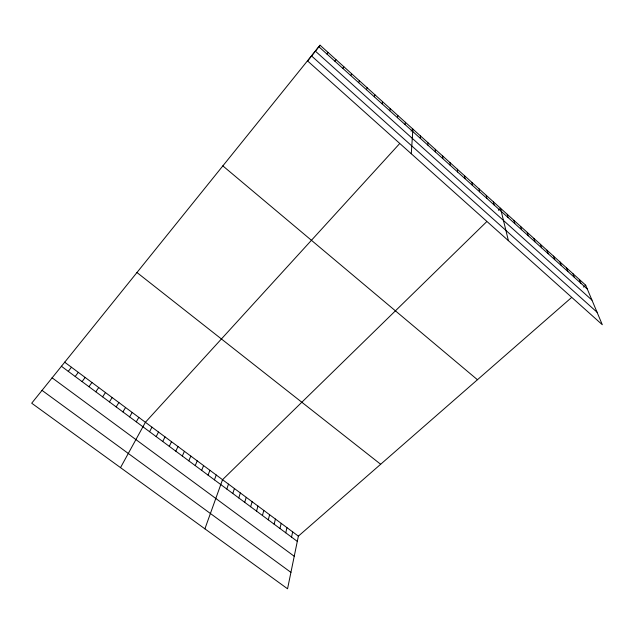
<?xml version="1.0" encoding="UTF-8"?>
<svg xmlns="http://www.w3.org/2000/svg" width="634" height="634" viewBox="0 0 634 634"><rect width="100%" height="100%" fill="white"/><g stroke="black" fill="none" stroke-linecap="round" stroke-linejoin="round"><path stroke-width="0.95" d="M420.318 138.323L420.39 135.858M411.276 153.753L412.9 129.09L411.038 131.127M405.126 124.613L405.372 122.291M397.478 117.71L397.803 115.451M389.791 110.768L390.195 108.58M571.274 297.774L298.376 536.134L287.551 588.788L31.7 403.208L320.051 45.212L585.681 285.189L602.3 324.711L307.641 60.999L320.051 45.212M291.545 537.093L292.67 531.886M285.76 532.806L286.94 527.623M382.064 103.802L382.556 101.678M279.959 528.502L281.187 523.343M274.142 524.175L275.418 519.048M268.293 519.84L269.624 514.737M262.428 515.49L263.807 510.41M256.548 511.115L257.975 506.067M374.298 96.788L374.876 94.743M250.636 506.732L252.126 501.716M244.708 502.334L246.246 497.341M238.764 497.912L240.349 492.951M232.789 493.482L234.429 488.545M366.5 89.751L367.165 87.769M226.798 489.036L228.494 484.13M204.901 528.835L222.534 479.692L486.476 221.9M214.435 479.851L216.242 475.009M208.055 475.12L209.925 470.309M358.654 82.666L359.407 80.764M201.66 470.373L203.585 465.586M195.24 465.602L197.222 460.855M188.789 460.815L190.826 456.1M182.315 456.012L184.415 451.321M350.776 75.557L351.616 73.726M175.816 451.186L177.98 446.534M169.294 446.344L171.513 441.724M162.74 441.486L165.022 436.889M156.17 436.604L158.508 432.047M342.851 68.409L343.779 66.649M149.569 431.699L151.97 427.173M120.515 467.63L145.4 422.292L399.341 143.95M136.286 421.84L138.814 417.386M129.605 416.887L132.197 412.457M122.901 411.902L125.556 407.519M334.895 61.221L335.909 59.541M116.165 406.909L118.883 402.55M109.405 401.885L112.186 397.573M102.613 396.852L105.466 392.565M95.805 391.788L98.714 387.548M326.89 54.001L328 52.392M88.958 386.708L91.938 382.5M82.087 381.613L85.138 377.436M75.192 376.493L78.307 372.356M68.266 371.35L71.452 367.252M498.372 210.282L500.488 208.214L508.405 240.682M583.51 287.083L585.681 285.189M41.987 390.346L290.927 572.375M52.043 377.777L294.239 556.272M61.316 366.19L297.298 541.373M64.565 362.125L298.376 536.134M136.865 272.446L380.662 464.262M222.796 165.846L477.442 379.726M311.587 55.982L597.054 312.229M315.391 51.14L591.958 300.12M318.847 46.742L587.306 289.049M579.302 279.42L580.863 283.232M572.89 273.626L574.388 277.391M566.455 267.817L567.89 271.526M559.988 261.969L561.359 265.63M553.49 256.104L554.798 259.71M546.968 250.208L548.212 253.758M540.414 244.288L541.594 247.791M533.836 238.344L534.945 241.792M527.226 232.377L528.273 235.761M520.585 226.378L521.56 229.706M513.912 220.347L514.824 223.628M507.216 214.3L508.056 217.517M493.379 201.794L494.076 204.901M486.23 195.343L486.857 198.387M479.058 188.861L479.605 191.84M471.847 182.346L472.322 185.263M464.603 175.8L464.999 178.653M457.32 169.223L457.637 172.012M450.005 162.613L450.251 165.339M442.659 155.972L442.817 158.635M435.273 149.299L435.352 151.898M427.847 142.595L427.855 145.131"/></g></svg>
